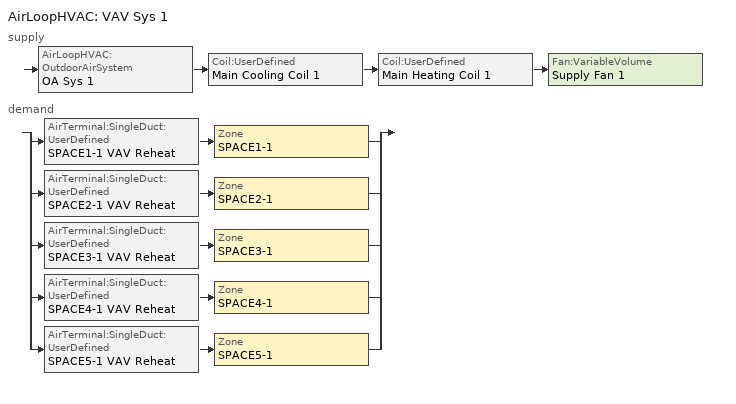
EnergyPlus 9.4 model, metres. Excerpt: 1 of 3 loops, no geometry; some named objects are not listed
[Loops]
AirLoopHVAC 'VAV Sys 1'
 supply: AirLoopHVAC:OutdoorAirSystem 'OA Sys 1' > Coil:UserDefined 'Main Cooling Coil 1' > Coil:UserDefined 'Main Heating Coil 1' > Fan:VariableVolume 'Supply Fan 1'
 demand: split
  | AirTerminal:SingleDuct:UserDefined 'SPACE1-1 VAV Reheat' > Zone 'SPACE1-1'
  | AirTerminal:SingleDuct:UserDefined 'SPACE2-1 VAV Reheat' > Zone 'SPACE2-1'
  | AirTerminal:SingleDuct:UserDefined 'SPACE3-1 VAV Reheat' > Zone 'SPACE3-1'
  | AirTerminal:SingleDuct:UserDefined 'SPACE4-1 VAV Reheat' > Zone 'SPACE4-1'
  | AirTerminal:SingleDuct:UserDefined 'SPACE5-1 VAV Reheat' > Zone 'SPACE5-1'
[AirLoopHVAC]
VAV Sys 1: Design supply air flow rate=Autosize
[AirLoopHVAC:ReturnPlenum]
Return-Plenum-1: Zone=PLENUM-1
[AirTerminal:SingleDuct:UserDefined] Number of plant loop connections=1
Name | Model setup and sizing program calling manager | Overall model simulation program calling manager
SPACE1-1 VAV Reheat | Space1 ATU Init Programs | Space1 ATU Sim Programs
SPACE2-1 VAV Reheat | Space2 ATU Init Programs | Space2 ATU Sim Programs
SPACE3-1 VAV Reheat | Space3 ATU Init Programs | Space3 ATU Sim Programs
SPACE4-1 VAV Reheat | Space4 ATU Init Programs | Space4 ATU Sim Programs
SPACE5-1 VAV Reheat | Space5 ATU Init Programs | Space5 ATU Sim Programs
[Coil:UserDefined] Number of air connections=1; Plant connection is used=Yes
Name | Model setup and sizing program calling manager | Overall model simulation program calling manager
Main Cooling Coil 1 | Main Cooling Coil Init Program Manager | Main Cooling Coil Model Program Manager
Main Heating Coil 1 | Main Heating Coil Init Program Manager | Main Heating Coil Model Program Manager
[Controller:OutdoorAir]
OA Controller 1: Economizer control action type=ModulateFlow; Economizer control type=NoEconomizer; Economizer maximum limit dry bulb temperature=19; Economizer minimum limit dry bulb temperature=4.6; Lockout type=NoLockout; Maximum outdoor air flow rate=Autosize; Minimum limit type=FixedMinimum; Minimum outdoor air flow rate=Autosize; Minimum outdoor air schedule=Min OA Sched
[DesignSpecification:OutdoorAir] Outdoor air flow per person=0.00236; Outdoor air flow per zone=0; Outdoor air flow per zone floor area=0.000305; Outdoor air method=Sum
SZ DSOA SPACE1-1; SZ DSOA SPACE2-1; SZ DSOA SPACE3-1; SZ DSOA SPACE4-1; SZ DSOA SPACE5-1
[EnergyManagementSystem:Actuator]
Name | Actuated component control type | Actuated component type | Actuated component unique
CWcoil1_Air_MdotOut | Mass Flow Rate | Air Connection 1 | MAIN COOLING COIL 1
CWcoil1_Air_Tout | Outlet Temperature | Air Connection 1 | MAIN COOLING COIL 1
CWcoil1_Air_Wout | Outlet Humidity Ratio | Air Connection 1 | MAIN COOLING COIL 1
CWcoil1_Mdot_Max | Maximum Mass Flow Rate | Plant Connection | Main Cooling Coil 1
CWcoil1_Mdot_Min | Minimum Mass Flow Rate | Plant Connection | Main Cooling Coil 1
CWcoil1_Water_DesignVdot | Design Volume Flow Rate | Plant Connection | Main Cooling Coil 1
CWcoil1_Water_MdotRequest | Mass Flow Rate | Plant Connection | Main Cooling Coil 1
CWcoil1_Water_Tout | Outlet Temperature | Plant Connection | Main Cooling Coil 1
HWcoil1_Air_MdotOut | Mass Flow Rate | Air Connection 1 | MAIN Heating COIL 1
HWcoil1_Air_Tout | Outlet Temperature | Air Connection 1 | MAIN Heating COIL 1
HWcoil1_Air_Wout | Outlet Humidity Ratio | Air Connection 1 | MAIN Heating COIL 1
HWcoil1_Mdot_Max | Maximum Mass Flow Rate | Plant Connection | Main Heating Coil 1
HWcoil1_Mdot_Min | Minimum Mass Flow Rate | Plant Connection | Main Heating Coil 1
HWcoil1_Water_DesignVdot | Design Volume Flow Rate | Plant Connection | Main Heating Coil 1
HWcoil1_Water_MdotRequest | Mass Flow Rate | Plant Connection | Main Heating Coil 1
HWcoil1_Water_Tout | Outlet Temperature | Plant Connection | Main Heating Coil 1
Space1ATU_HW_DesignVdot | Design Volume Flow Rate | Plant Connection 1 | SPACE1-1 VAV REHEAT
Space1ATU_HW_MdotMax | Maximum Mass Flow Rate | Plant Connection 1 | SPACE1-1 VAV REHEAT
Space1ATU_HW_MdotMin | Minimum Mass Flow Rate | Plant Connection 1 | SPACE1-1 VAV REHEAT
Space1ATU_HW_MdotRequest | Mass Flow Rate | Plant Connection 1 | SPACE1-1 VAV REHEAT
Space1ATU_HW_Tout | Outlet Temperature | Plant Connection 1 | SPACE1-1 VAV REHEAT
Space1ATU_PrimAir_MdotIn | Inlet Mass Flow Rate | Primary Air Connection | SPACE1-1 VAV Reheat
Space1ATU_PrimAir_MdotOut | Outlet Mass Flow Rate | Primary Air Connection | SPACE1-1 VAV Reheat
Space1ATU_PrimAir_Tout | Outlet Temperature | Primary Air Connection | SPACE1-1 VAV Reheat
Space1ATU_PrimAir_Wout | Outlet Humidity Ratio | Primary Air Connection | SPACE1-1 VAV Reheat
Space2ATU_HW_DesignVdot | Design Volume Flow Rate | Plant Connection 1 | SPACE2-1 VAV REHEAT
Space2ATU_HW_MdotMax | Maximum Mass Flow Rate | Plant Connection 1 | SPACE2-1 VAV REHEAT
Space2ATU_HW_MdotMin | Minimum Mass Flow Rate | Plant Connection 1 | SPACE2-1 VAV REHEAT
Space2ATU_HW_MdotRequest | Mass Flow Rate | Plant Connection 1 | SPACE2-1 VAV REHEAT
Space2ATU_HW_Tout | Outlet Temperature | Plant Connection 1 | SPACE2-1 VAV REHEAT
Space2ATU_PrimAir_MdotIn | Inlet Mass Flow Rate | Primary Air Connection | SPACE2-1 VAV Reheat
Space2ATU_PrimAir_MdotOut | Outlet Mass Flow Rate | Primary Air Connection | SPACE2-1 VAV Reheat
Space2ATU_PrimAir_Tout | Outlet Temperature | Primary Air Connection | SPACE2-1 VAV Reheat
Space2ATU_PrimAir_Wout | Outlet Humidity Ratio | Primary Air Connection | SPACE2-1 VAV Reheat
Space3ATU_HW_DesignVdot | Design Volume Flow Rate | Plant Connection 1 | SPACE3-1 VAV REHEAT
Space3ATU_HW_MdotMax | Maximum Mass Flow Rate | Plant Connection 1 | SPACE3-1 VAV REHEAT
Space3ATU_HW_MdotMin | Minimum Mass Flow Rate | Plant Connection 1 | SPACE3-1 VAV REHEAT
Space3ATU_HW_MdotRequest | Mass Flow Rate | Plant Connection 1 | SPACE3-1 VAV REHEAT
Space3ATU_HW_Tout | Outlet Temperature | Plant Connection 1 | SPACE3-1 VAV REHEAT
Space3ATU_PrimAir_MdotIn | Inlet Mass Flow Rate | Primary Air Connection | SPACE3-1 VAV Reheat
Space3ATU_PrimAir_MdotOut | Outlet Mass Flow Rate | Primary Air Connection | SPACE3-1 VAV Reheat
Space3ATU_PrimAir_Tout | Outlet Temperature | Primary Air Connection | SPACE3-1 VAV Reheat
Space3ATU_PrimAir_Wout | Outlet Humidity Ratio | Primary Air Connection | SPACE3-1 VAV Reheat
Space4ATU_HW_DesignVdot | Design Volume Flow Rate | Plant Connection 1 | SPACE4-1 VAV REHEAT
Space4ATU_HW_MdotMax | Maximum Mass Flow Rate | Plant Connection 1 | SPACE4-1 VAV REHEAT
Space4ATU_HW_MdotMin | Minimum Mass Flow Rate | Plant Connection 1 | SPACE4-1 VAV REHEAT
Space4ATU_HW_MdotRequest | Mass Flow Rate | Plant Connection 1 | SPACE4-1 VAV REHEAT
Space4ATU_HW_Tout | Outlet Temperature | Plant Connection 1 | SPACE4-1 VAV REHEAT
Space4ATU_PrimAir_MdotIn | Inlet Mass Flow Rate | Primary Air Connection | SPACE4-1 VAV Reheat
Space4ATU_PrimAir_MdotOut | Outlet Mass Flow Rate | Primary Air Connection | SPACE4-1 VAV Reheat
Space4ATU_PrimAir_Tout | Outlet Temperature | Primary Air Connection | SPACE4-1 VAV Reheat
Space4ATU_PrimAir_Wout | Outlet Humidity Ratio | Primary Air Connection | SPACE4-1 VAV Reheat
Space5ATU_HW_DesignVdot | Design Volume Flow Rate | Plant Connection 1 | SPACE5-1 VAV REHEAT
Space5ATU_HW_MdotMax | Maximum Mass Flow Rate | Plant Connection 1 | SPACE5-1 VAV REHEAT
Space5ATU_HW_MdotMin | Minimum Mass Flow Rate | Plant Connection 1 | SPACE5-1 VAV REHEAT
Space5ATU_HW_MdotRequest | Mass Flow Rate | Plant Connection 1 | SPACE5-1 VAV REHEAT
Space5ATU_HW_Tout | Outlet Temperature | Plant Connection 1 | SPACE5-1 VAV REHEAT
Space5ATU_PrimAir_MdotIn | Inlet Mass Flow Rate | Primary Air Connection | SPACE5-1 VAV Reheat
Space5ATU_PrimAir_MdotOut | Outlet Mass Flow Rate | Primary Air Connection | SPACE5-1 VAV Reheat
Space5ATU_PrimAir_Tout | Outlet Temperature | Primary Air Connection | SPACE5-1 VAV Reheat
Space5ATU_PrimAir_Wout | Outlet Humidity Ratio | Primary Air Connection | SPACE5-1 VAV Reheat
[EnergyManagementSystem:InternalVariable]
Name | Internal data index key | Internal data type
CWcoil1_Air_Mdot | MAIN COOLING COIL 1 | Inlet Mass Flow Rate for Air Connection 1
CWcoil1_Air_Tinlet | MAIN COOLING COIL 1 | Inlet Temperature for Air Connection 1
CWcoil1_Air_Winlet | MAIN COOLING COIL 1 | Inlet Humidity Ratio for Air Connection 1
CWcoil1_Air_cp | MAIN COOLING COIL 1 | Inlet Specific Heat for Air Connection 1
CWcoil1_Air_rho | MAIN COOLING COIL 1 | Inlet Density for Air Connection 1
CWcoil1_Water_Mdot | MAIN COOLING COIL 1 | Inlet Mass Flow Rate for Plant Connection
CWcoil1_Water_Tinlet | MAIN COOLING COIL 1 | Inlet Temperature for Plant Connection
CWcoil1_Water_cp | MAIN COOLING COIL 1 | Inlet Specific Heat for Plant Connection
CWcoil1_Water_rho | MAIN COOLING COIL 1 | Inlet Density for Plant Connection
HWcoil1_Air_Mdot | MAIN Heating COIL 1 | Inlet Mass Flow Rate for Air Connection 1
HWcoil1_Air_Tinlet | MAIN Heating COIL 1 | Inlet Temperature for Air Connection 1
HWcoil1_Air_Winlet | MAIN Heating COIL 1 | Inlet Humidity Ratio for Air Connection 1
HWcoil1_Air_cp | MAIN Heating COIL 1 | Inlet Specific Heat for Air Connection 1
HWcoil1_Air_rho | MAIN Heating COIL 1 | Inlet Density for Air Connection 1
HWcoil1_Water_Mdot | MAIN Heating COIL 1 | Inlet Mass Flow Rate for Plant Connection
HWcoil1_Water_Tinlet | MAIN Heating COIL 1 | Inlet Temperature for Plant Connection
HWcoil1_Water_cp | MAIN Heating COIL 1 | Inlet Specific Heat for Plant Connection
HWcoil1_Water_rho | MAIN Heating COIL 1 | Inlet Density for Plant Connection
OA_Design_Tdb | VAV SYS 1 | Air System Cooling Design Outdoor Air Temperature
OA_Design_Vdot | VAV SYS 1 | Air System Outdoor Air Design Volume Flow Rate
OA_Design_W | VAV SYS 1 | Air System Cooling Design Outdoor Air Humidity Ratio
Space1ATU_CoolAirMdot | SPACE1-1 | Final Zone Design Cooling Air Mass Flow Rate
Space1ATU_HW_MdotIn | SPACE1-1 VAV REHEAT | Inlet Mass Flow Rate for Plant Connection 1
Space1ATU_HW_Tin | SPACE1-1 VAV REHEAT | Inlet Temperature for Plant Connection 1
Space1ATU_HW_cp | SPACE1-1 VAV REHEAT | Inlet Specific Heat for Plant Connection 1
Space1ATU_HW_rho | SPACE1-1 VAV REHEAT | Inlet Density for Plant Connection 1
Space1ATU_HeatAirMdot | SPACE1-1 | Final Zone Design Heating Air Mass Flow Rate
Space1ATU_PrimAir_Tinlet | SPACE1-1 VAV REHEAT | Inlet Temperature for Primary Air Connection
Space1ATU_PrimAir_Winlet | SPACE1-1 VAV REHEAT | Inlet Humidity Ratio for Primary Air Connection
Space1ATU_PrimAir_cp | SPACE1-1 VAV REHEAT | Inlet Specific Heat for Primary Air Connection
Space1ATU_PrimAir_rho | SPACE1-1 VAV REHEAT | Inlet Density for Primary Air Connection
Space1ATU_Qdot_ToCoolSP | SPACE1-1 VAV REHEAT | Remaining Sensible Load to Cooling Setpoint
Space1ATU_Qdot_ToHeatSP | SPACE1-1 VAV REHEAT | Remaining Sensible Load to Heating Setpoint
Space2ATU_CoolAirMdot | SPACE2-1 | Final Zone Design Cooling Air Mass Flow Rate
Space2ATU_HW_MdotIn | SPACE2-1 VAV REHEAT | Inlet Mass Flow Rate for Plant Connection 1
Space2ATU_HW_Tin | SPACE2-1 VAV REHEAT | Inlet Temperature for Plant Connection 1
Space2ATU_HW_cp | SPACE2-1 VAV REHEAT | Inlet Specific Heat for Plant Connection 1
Space2ATU_HW_rho | SPACE2-1 VAV REHEAT | Inlet Density for Plant Connection 1
Space2ATU_HeatAirMdot | SPACE2-1 | Final Zone Design Heating Air Mass Flow Rate
Space2ATU_PrimAir_Tinlet | SPACE2-1 VAV REHEAT | Inlet Temperature for Primary Air Connection
Space2ATU_PrimAir_Winlet | SPACE2-1 VAV REHEAT | Inlet Humidity Ratio for Primary Air Connection
Space2ATU_PrimAir_cp | SPACE2-1 VAV REHEAT | Inlet Specific Heat for Primary Air Connection
Space2ATU_PrimAir_rho | SPACE2-1 VAV REHEAT | Inlet Density for Primary Air Connection
Space2ATU_Qdot_ToCoolSP | SPACE2-1 VAV REHEAT | Remaining Sensible Load to Cooling Setpoint
Space2ATU_Qdot_ToHeatSP | SPACE2-1 VAV REHEAT | Remaining Sensible Load to Heating Setpoint
Space3ATU_CoolAirMdot | SPACE3-1 | Final Zone Design Cooling Air Mass Flow Rate
Space3ATU_HW_MdotIn | SPACE3-1 VAV REHEAT | Inlet Mass Flow Rate for Plant Connection 1
Space3ATU_HW_Tin | SPACE3-1 VAV REHEAT | Inlet Temperature for Plant Connection 1
Space3ATU_HW_cp | SPACE3-1 VAV REHEAT | Inlet Specific Heat for Plant Connection 1
Space3ATU_HW_rho | SPACE3-1 VAV REHEAT | Inlet Density for Plant Connection 1
Space3ATU_HeatAirMdot | SPACE3-1 | Final Zone Design Heating Air Mass Flow Rate
Space3ATU_PrimAir_Tinlet | SPACE3-1 VAV REHEAT | Inlet Temperature for Primary Air Connection
Space3ATU_PrimAir_Winlet | SPACE3-1 VAV REHEAT | Inlet Humidity Ratio for Primary Air Connection
Space3ATU_PrimAir_cp | SPACE3-1 VAV REHEAT | Inlet Specific Heat for Primary Air Connection
Space3ATU_PrimAir_rho | SPACE3-1 VAV REHEAT | Inlet Density for Primary Air Connection
Space3ATU_Qdot_ToCoolSP | SPACE3-1 VAV REHEAT | Remaining Sensible Load to Cooling Setpoint
Space3ATU_Qdot_ToHeatSP | SPACE3-1 VAV REHEAT | Remaining Sensible Load to Heating Setpoint
Space4ATU_CoolAirMdot | SPACE4-1 | Final Zone Design Cooling Air Mass Flow Rate
Space4ATU_HW_MdotIn | SPACE4-1 VAV REHEAT | Inlet Mass Flow Rate for Plant Connection 1
Space4ATU_HW_Tin | SPACE4-1 VAV REHEAT | Inlet Temperature for Plant Connection 1
Space4ATU_HW_cp | SPACE4-1 VAV REHEAT | Inlet Specific Heat for Plant Connection 1
Space4ATU_HW_rho | SPACE4-1 VAV REHEAT | Inlet Density for Plant Connection 1
Space4ATU_HeatAirMdot | SPACE4-1 | Final Zone Design Heating Air Mass Flow Rate
Space4ATU_PrimAir_Tinlet | SPACE4-1 VAV REHEAT | Inlet Temperature for Primary Air Connection
Space4ATU_PrimAir_Winlet | SPACE4-1 VAV REHEAT | Inlet Humidity Ratio for Primary Air Connection
Space4ATU_PrimAir_cp | SPACE4-1 VAV REHEAT | Inlet Specific Heat for Primary Air Connection
Space4ATU_PrimAir_rho | SPACE4-1 VAV REHEAT | Inlet Density for Primary Air Connection
Space4ATU_Qdot_ToCoolSP | SPACE4-1 VAV REHEAT | Remaining Sensible Load to Cooling Setpoint
Space4ATU_Qdot_ToHeatSP | SPACE4-1 VAV REHEAT | Remaining Sensible Load to Heating Setpoint
Space5ATU_CoolAirMdot | SPACE5-1 | Final Zone Design Cooling Air Mass Flow Rate
Space5ATU_HW_MdotIn | SPACE5-1 VAV REHEAT | Inlet Mass Flow Rate for Plant Connection 1
Space5ATU_HW_Tin | SPACE5-1 VAV REHEAT | Inlet Temperature for Plant Connection 1
Space5ATU_HW_cp | SPACE5-1 VAV REHEAT | Inlet Specific Heat for Plant Connection 1
Space5ATU_HW_rho | SPACE5-1 VAV REHEAT | Inlet Density for Plant Connection 1
Space5ATU_HeatAirMdot | SPACE5-1 | Final Zone Design Heating Air Mass Flow Rate
Space5ATU_PrimAir_Tinlet | SPACE5-1 VAV REHEAT | Inlet Temperature for Primary Air Connection
Space5ATU_PrimAir_Winlet | SPACE5-1 VAV REHEAT | Inlet Humidity Ratio for Primary Air Connection
Space5ATU_PrimAir_cp | SPACE5-1 VAV REHEAT | Inlet Specific Heat for Primary Air Connection
Space5ATU_PrimAir_rho | SPACE5-1 VAV REHEAT | Inlet Density for Primary Air Connection
Space5ATU_Qdot_ToCoolSP | SPACE5-1 VAV REHEAT | Remaining Sensible Load to Cooling Setpoint
Space5ATU_Qdot_ToHeatSP | SPACE5-1 VAV REHEAT | Remaining Sensible Load to Heating Setpoint
Sys1_CoolDes_Qdot | VAV SYS 1 | Air System Cooling Design Sensible Capacity
Sys1_Design_Vdot | VAV SYS 1 | Intermediate Air System Main Supply Volume Flow Rate
Sys1_HeatDes_Qdot | VAV SYS 1 | Air System Heating Design Sensible Capacity
[EnergyManagementSystem:MeteredOutputVariable] Group type=System; Resource type=EnergyTransfer; Units=J; Update frequency=SystemTimestep
Name | Ems program or subroutine | Ems variable | End use category
CWcoil1 tot cool Energy | MainCWCoil1_ModelOuput | CWcoil1_tot_cool_Energy | CoolingCoils
HWcoil1 tot heat Energy | MainHWCoil1_ModelOuput | HWcoil1_tot_heat_Energy | HeatingCoils
[EnergyManagementSystem:OutputVariable] Type of data in variable=Averaged; Units=W; Update frequency=SystemTimestep
Name | Ems program or subroutine | Ems variable
Main CW Coil Total Cooling Rate | MainCWCoil1_ModelOuput | CWcoil1_tot_cool_Power
Main HW Coil Total Heating Rate | MainHWCoil1_ModelOuput | HWcoil1_tot_heat_Power
Space 1 VAV Reheat Coil Total Heating Rate | Space1ATU_ModelOutput | Space1ATU_tot_heat_Power
Space 2 VAV Reheat Coil Total Heating Rate | Space2ATU_ModelOutput | Space2ATU_tot_heat_Power
Space 3 VAV Reheat Coil Total Heating Rate | Space3ATU_ModelOutput | Space3ATU_tot_heat_Power
Space 4 VAV Reheat Coil Total Heating Rate | Space4ATU_ModelOutput | Space4ATU_tot_heat_Power
Space 5 VAV Reheat Coil Total Heating Rate | Space5ATU_ModelOutput | Space5ATU_tot_heat_Power
[EnergyManagementSystem:Program]
ATU_Sim_Model: IF (ATU_Avail_Sched == 0.0); Set Air_MdotOut     = 0.0; Set HW_MdotRequest  = 0.0; Set HW_Tout    = HW_Tin; Set HWCoil_heat_Power    = 0.0; Set Air_Tout             = DeckAir_Tinlet; Set Air_Wout             = DeckAir_Winlet; Set DamperPosition = DamperMin; RETURN; ENDIF; Set Zone_H = @HFnTdbW Zone_T Zone_W; Set Zone_H_AtCoolSp = @HFnTdbW Zone_Tsp_Cool Zone_W; Set Zone_H_AtHeatSp = @HFnTdbW Zone_Tsp_Heat Zone_W; Set SupAir_H = @HFnTdbW DeckAir_Tinlet DeckAir_Winlet; IF Qdot_Req_toCoolSP < (0 - 10.0); Set ABS_Qdot_Cool = @ABS Qdot_Req_toCoolSP; Set Air_Mdot = ABS_Qdot_Cool / (Zone_H_AtCoolSp - SupAir_H); Set Air_Mdot = @MIN AirSupMdotDesign Air_Mdot; Set DamperPosition = Air_Mdot / AirSupMdotDesign; IF DamperPosition < DamperMin; Set Air_Mdot = DamperMin * AirSupMdotDesign; Set HoutDesired = Zone_H_AtHeatSp - ABS_Qdot_Cool/Air_Mdot; Set Air_Tsp = @TdbFnHW HoutDesired DeckAir_Winlet; Set Water_Mdot    = HWCoil_Mdot; Set Air_Tinlet    = DeckAir_Tinlet; Set Air_Winlet    = DeckAir_Winlet; Set Water_Tinlet  = HW_Tin; Set Coil_Eff      = HWCoil_Eff; Set Water_Mdot_Max = HWCoil_Mdot_Max; Set Water_cp       = HW_Cp; RUN HW_Coil_Sim_Model; Set HW_MdotRequest      = Water_MdotRequest; Set Air_Tout            = Air_Tout; Set Air_Wout            = Air_Wout; Set HWCoil_heat_Power   = Tot_heat_Power; Set HW_Tout   = Water_Tout; ELSE; Set HW_MdotRequest       = 0.0; Set Air_Tout             = DeckAir_Tinlet; Set Air_Wout             = DeckAir_Winlet; Set HWCoil_heat_Power    = 0.0; Set HW_Tout    = HW_Tin; Set Air_MdotOut = Air_Mdot; ENDIF; ELSEIF Qdot_Req_toHeatSP > 10.0; Set DamperPosition = 1.0; Set Air_Mdot = AirSupMdotDesign; Set ABS_Qdot_heat = @ABS Qdot_Req_toHeatSP; Set HoutDesired   = Zone_H_AtHeatSp + ABS_Qdot_Heat/Air_Mdot; Set Air_Tsp = @TdbFnHW HoutDesired DeckAir_Winlet; Set Water_Mdot    = HWCoil_Mdot; Set Air_Tinlet    = DeckAir_Tinlet; Set Air_Winlet    = DeckAir_Winlet; Set Water_Tinlet  = HW_Tin; Set Coil_Eff      = HWCoil_Eff; Set Water_Mdot_Max = HWCoil_Mdot_Max; Set Water_cp       = HW_Cp; RUN HW_Coil_Sim_Model; Set HW_MdotRequest      = Water_MdotRequest; Set Air_Tout            = Air_Tout; Set Air_Wout            = Air_Wout; Set HWCoil_heat_Power   = Tot_heat_Power; Set HW_Tout   = Water_Tout; ELSE; Set DamperPosition = DamperMin; Set Air_Mdot = DamperPosition * AirSupMdotDesign; Set HoutDesired   = Zone_H_AtHeatSp; Set Air_Tsp = @TdbFnHW HoutDesired DeckAir_Winlet; Set Air_Tinlet    = DeckAir_Tinlet; Set Air_Winlet    = DeckAir_Winlet; Set Water_Tinlet  = HW_Tin; Set Coil_Eff      = HWCoil_Eff; Set Water_Mdot_Max = HWCoil_Mdot_Max; Set Water_cp       = HW_Cp; RUN HW_Coil_Sim_Model; Set HW_MdotRequest      = Water_MdotRequest; Set Air_Tout            = Air_Tout; Set Air_Wout            = Air_Wout; Set HWCoil_heat_Power   = Tot_heat_Power; Set HW_Tout   = Water_Tout; ENDIF; Set Air_MdotOut = Air_Mdot
CW_Coil_Sim_Model: IF Air_Mdot == 0.0; SET Air_Tout = Air_Tinlet; SET Air_Wout = Air_Winlet; Set Air_MdotOut = Air_Mdot; Set tot_cool_Power = 0.0; Set Water_Tout = Water_Tinlet; Set Water_MdotRequest = 0.0; RETURN; ENDIF; Set AirIn_Enth     = @HFnTdbW Air_Tinlet Air_Winlet; Set Air_Wout_Limit = @WFnTdbRhPb Water_Tinlet 1 OA_Press; Set AirOut_Enth_Limit = @HFnTdbW Water_Tinlet Air_Wout_Limit; Set MaxQdot      = Coil_Eff * Air_Mdot * (AirIn_Enth - AirOut_Enth_Limit); IF MaxQdot <= 0.0; SET Air_Tout          = Air_Tinlet; SET Air_Wout          = Air_Winlet; Set Air_MdotOut       = Air_Mdot; Set tot_cool_Power    = 0.0; Set Water_Tout        = Water_Tinlet; Set Water_MdotRequest = 0.0; RETURN; ENDIF; Set AirIn_dewpoint = @TdpFnWpb Air_Winlet OA_Press; IF  AirIn_dewpoint < Air_Tsp; Set Air_Wout = Air_Winlet; Set Air_HoutSP = @HFnTdbW Air_Tsp Air_Wout; Set Qdot_SP    = Air_Mdot * (AirIn_Enth - Air_HoutSP); IF Qdot_SP > MaxQdot; Set Air_Hout = AirIn_Enth - (MaxQdot/Air_Mdot); ELSE; Set Air_Hout = Air_HoutSP; ENDIF; ELSEIF AirIn_dewpoint > Air_Tsp; Set Air_WoutSP = @WFnTdbRhPb Air_Tsp 1 OA_Press; Set Air_HoutSP = @HFnTdbW Air_Tsp Air_WoutSP; Set Qdot_SP    = Air_Mdot * (AirIn_Enth - Air_HoutSP); IF Qdot_SP > MaxQdot; set Air_Hout = AirIn_Enth - (MaxQdot/Air_Mdot); set Air_Tsat = @TsatFnHPb Air_Hout OA_Press; SEt Air_Wout = @WFnTdbRhPb Air_Tsat 1 OA_Press; ELSE; set Air_Hout = Air_HoutSP; SEt Air_Wout = Air_WoutSP; ENDIF; ENDIF; Set Air_Tout = @TdbFnHW Air_Hout Air_Wout; Set ActualQdot  = Air_Mdot * (AirIn_Enth   - Air_Hout); Set Water_partLoad = ActualQdot / MaxQdot; Set Water_MdotRequest = Water_Mdot_Max * Water_PartLoad; IF (Water_Mdot > 0.0); Set CW_tempRise = ActualQdot/(Water_Mdot * Water_cp); ELSE; Set CW_tempRise = ActualQdot/(Water_MdotRequest * Water_cp); ENDIF; Set Water_Tout = Water_Tinlet + CW_tempRise; Set tot_cool_Power = ActualQdot
HW_Coil_Sim_Model: IF Air_Mdot == 0.0; SET Air_Tout = Air_Tinlet; SET Air_Wout = Air_Winlet; Set Air_MdotOut = Air_Mdot; Set tot_heat_Power = 0.0; Set Water_Tout = Water_Tinlet; Set Water_MdotRequest = 0.0; RETURN; ENDIF; IF Air_Tinlet > Air_Tsp; SET Air_Tout          = Air_Tinlet; SET Air_Wout          = Air_Winlet; Set Air_MdotOut       = Air_Mdot; Set tot_heat_Power    = 0.0; Set Water_Tout        = Water_Tinlet; Set Water_MdotRequest = 0.0; RETURN; ENDIF; Set AirIn_Enth     = @HFnTdbW Air_Tinlet Air_Winlet; Set AirOut_Enth_Limit = @HFnTdbW Water_Tinlet Air_Winlet; Set MaxQdot      = Coil_Eff * Air_Mdot * (AirOut_Enth_Limit - AirIn_Enth ); IF MaxQdot <= 0.0; SET Air_Tout          = Air_Tinlet; SET Air_Wout          = Air_Winlet; Set Air_MdotOut       = Air_Mdot; Set tot_heat_Power    = 0.0; Set Water_Tout        = Water_Tinlet; Set Water_MdotRequest = 0.0; RETURN; ENDIF; Set Air_Wout = Air_Winlet; Set Air_HoutSP = @HFnTdbW Air_Tsp Air_Wout; Set Qdot_SP    = Air_Mdot * (Air_HoutSP - AirIn_Enth ); IF Qdot_SP > MaxQdot; Set Air_Hout = AirIn_Enth + (MaxQdot/Air_Mdot); ELSE; Set Air_Hout = Air_HoutSP; ENDIF; Set Air_Tout = @TdbFnHW Air_Hout Air_Wout; Set ActualQdot  = Air_Mdot * (Air_Hout - AirIn_Enth); Set Water_partLoad = ActualQdot / MaxQdot; Set Water_MdotRequest = Water_Mdot_Max * Water_PartLoad; Set HW_tempFall = ActualQdot/(Water_MdotRequest * Water_cp); Set Water_Tout = Water_Tinlet - HW_tempFall; Set tot_heat_Power = ActualQdot
InitMainSimpleCoilModel: Set CWLoopExitTemp = 7.0; Set CWLoopDeltaTemp = 4.0; Set CW_CP = @CPCW CWLoopExitTemp; Set CW_rho = @RhoH2O CWLoopExitTemp; Set CWcoil1_Water_DesignVdot = Sys1_CoolDes_Qdot / (( CW_rho * CW_CP) * CWLoopDeltaTemp); Set CWcoil1_Mdot_Min = 0.0; Set CWcoil1_Mdot_Max = CWcoil1_Water_DesignVdot * CW_rho
InitMainSimpleHWCoilModel: Set HWLoopExitTemp = 82.0; Set HWLoopDeltaTemp = 11.0; Set HW_CP = @CPCW HWLoopExitTemp; Set HW_rho = @RhoH2O HWLoopExitTemp; Set HWcoil1_Water_DesignVdot = Sys1_HeatDes_Qdot / (( HW_rho * HW_CP) * HWLoopDeltaTemp); Set HWcoil1_Mdot_Min = 0.0; Set HWcoil1_Mdot_Max = HWcoil1_Water_DesignVdot * HW_rho
InitSpace1ATU: Set Space1ATU_DesignAirMdot = @MAX Space1ATU_HeatAirMdot Space1ATU_CoolAirMdot; Set HWLoopExitTemp = 82.0; Set HWLoopDeltaTemp = 11.0; Set HW_CP = @CPCW HWLoopExitTemp; Set HW_rho = @RhoH2O HWLoopExitTemp; Set HeatCentralSAT = 16.7; Set HeatZoneSAT    = 50.0; Set AvgSAT = (HeatCentralSAT + HeatZoneSAT) / 2; Set HeatingZoneW      = 0.004; Set HeatingAir_CP     = @CpAirFnW HeatingZoneW; Set HWCoil_DesLoad = (HeatingAir_CP * Space1ATU_DesignAirMdot) * (HeatZoneSAT - HeatCentralSAT); Set Space1ATU_HW_DesignVdot = HWCoil_DesLoad / (( HW_rho * HW_CP) * HWLoopDeltaTemp); Set Space1ATU_HW_MdotMin = 0.0; Set Space1ATU_HW_MdotMax = Space1ATU_HW_DesignVdot * HW_rho
InitSpace2ATU: Set Space2ATU_DesignAirMdot = @MAX Space2ATU_HeatAirMdot Space2ATU_CoolAirMdot; Set HWLoopExitTemp = 82.0; Set HWLoopDeltaTemp = 11.0; Set HW_CP = @CPCW HWLoopExitTemp; Set HW_rho = @RhoH2O HWLoopExitTemp; Set HeatCentralSAT = 16.7; Set HeatZoneSAT    = 50.0; Set AvgSAT = (HeatCentralSAT + HeatZoneSAT) / 2; Set HeatingZoneW      = 0.004; Set HeatingAir_CP     = @CpAirFnW HeatingZoneW; Set HWCoil_DesLoad = (HeatingAir_CP * Space2ATU_DesignAirMdot) * (HeatZoneSAT - HeatCentralSAT); Set Space2ATU_HW_DesignVdot = HWCoil_DesLoad / (( HW_rho * HW_CP) * HWLoopDeltaTemp); Set Space2ATU_HW_MdotMin = 0.0; Set Space2ATU_HW_MdotMax = Space2ATU_HW_DesignVdot * HW_rho
InitSpace3ATU: Set Space3ATU_DesignAirMdot = @MAX Space3ATU_HeatAirMdot Space3ATU_CoolAirMdot; Set HWLoopExitTemp = 82.0; Set HWLoopDeltaTemp = 11.0; Set HW_CP = @CPCW HWLoopExitTemp; Set HW_rho = @RhoH2O HWLoopExitTemp; Set HeatCentralSAT = 16.7; Set HeatZoneSAT    = 50.0; Set AvgSAT = (HeatCentralSAT + HeatZoneSAT) / 2; Set HeatingZoneW      = 0.004; Set HeatingAir_CP     = @CpAirFnW HeatingZoneW; Set HWCoil_DesLoad = (HeatingAir_CP * Space3ATU_DesignAirMdot) * (HeatZoneSAT - HeatCentralSAT); Set Space3ATU_HW_DesignVdot = HWCoil_DesLoad / (( HW_rho * HW_CP) * HWLoopDeltaTemp); Set Space3ATU_HW_MdotMin = 0.0; Set Space3ATU_HW_MdotMax = Space3ATU_HW_DesignVdot * HW_rho
InitSpace4ATU: Set Space4ATU_DesignAirMdot = @MAX Space4ATU_HeatAirMdot Space4ATU_CoolAirMdot; Set HWLoopExitTemp = 82.0; Set HWLoopDeltaTemp = 11.0; Set HW_CP = @CPCW HWLoopExitTemp; Set HW_rho = @RhoH2O HWLoopExitTemp; Set HeatCentralSAT = 16.7; Set HeatZoneSAT    = 50.0; Set AvgSAT = (HeatCentralSAT + HeatZoneSAT) / 2; Set HeatingZoneW      = 0.004; Set HeatingAir_CP     = @CpAirFnW HeatingZoneW; Set HWCoil_DesLoad = (HeatingAir_CP * Space4ATU_DesignAirMdot) * (HeatZoneSAT - HeatCentralSAT); Set Space4ATU_HW_DesignVdot = HWCoil_DesLoad / (( HW_rho * HW_CP) * HWLoopDeltaTemp); Set Space4ATU_HW_MdotMin = 0.0; Set Space4ATU_HW_MdotMax = Space4ATU_HW_DesignVdot * HW_rho
InitSpace5ATU: Set Space5ATU_DesignAirMdot = @MAX Space5ATU_HeatAirMdot Space5ATU_CoolAirMdot; Set HWLoopExitTemp = 82.0; Set HWLoopDeltaTemp = 11.0; Set HW_CP = @CPCW HWLoopExitTemp; Set HW_rho = @RhoH2O HWLoopExitTemp; Set HeatCentralSAT = 16.7; Set HeatZoneSAT    = 50.0; Set AvgSAT = (HeatCentralSAT + HeatZoneSAT) / 2; Set HeatingZoneW      = 0.004; Set HeatingAir_CP     = @CpAirFnW HeatingZoneW; Set HWCoil_DesLoad = (HeatingAir_CP * Space4ATU_DesignAirMdot) * (HeatZoneSAT - HeatCentralSAT); Set Space5ATU_HW_DesignVdot = HWCoil_DesLoad / (( HW_rho * HW_CP) * HWLoopDeltaTemp); Set Space5ATU_HW_MdotMin = 0.0; Set Space5ATU_HW_MdotMax = Space5ATU_HW_DesignVdot * HW_rho
MainCWCoil1_ModelInput: Set Air_Mdot       = CWcoil1_Air_Mdot; Set Air_Tsp        = CWcoil1_Air_Tsp; Set Water_Mdot     = CWcoil1_Water_Mdot; Set Water_cp       = CWcoil1_Water_cp; SEt Air_Tinlet     = CWcoil1_Air_Tinlet; Set Water_Tinlet   = CWcoil1_Water_Tinlet; SEt Air_Winlet     = CWcoil1_Air_Winlet; Set Water_Mdot_Max = CWcoil1_Mdot_Max; Set Coil_Eff       = 0.7
MainCWCoil1_ModelOuput: Set CWcoil1_Water_MdotRequest = Water_MdotRequest; Set CWcoil1_Air_Tout          = Air_Tout; Set CWcoil1_Air_Wout          = Air_Wout; Set CWcoil1_tot_cool_Power    = Tot_Cool_Power; Set CWcoil1_tot_cool_Energy   = Tot_Cool_Power * SystemTimestep * 3600; Set CWcoil1_Air_MdotOut       = Air_Mdot; Set CWcoil1_Water_Tout        = Water_Tout
MainHWCoil1_ModelInput: Set Air_Mdot       = HWcoil1_Air_Mdot; Set Air_Tsp        = HWcoil1_Air_Tsp - 0.5; Set Water_Mdot     = HWcoil1_Water_Mdot; Set Water_cp       = HWcoil1_Water_cp; SEt Air_Tinlet     = HWcoil1_Air_Tinlet; Set Water_Tinlet   = HWcoil1_Water_Tinlet; SEt Air_Winlet     = HWcoil1_Air_Winlet; Set Water_Mdot_Max = HWcoil1_Mdot_Max; Set Coil_Eff       = 0.7
MainHWCoil1_ModelOuput: Set HWcoil1_Water_MdotRequest = Water_MdotRequest; Set HWcoil1_Air_Tout          = Air_Tout; Set HWcoil1_Air_Wout          = Air_Wout; Set HWcoil1_tot_heat_Power    = Tot_heat_Power; Set HWcoil1_tot_heat_Energy   = Tot_heat_Power * SystemTimestep * 3600; Set HWcoil1_Air_MdotOut       = Air_Mdot; Set HWcoil1_Water_Tout        = Water_Tout
Space1ATU_ModelInput: Set DeckAir_Tinlet    = Space1ATU_PrimAir_Tinlet; Set DeckAir_Winlet    = Space1ATU_PrimAir_Winlet; Set Zone_T            = Space1_Tdb; Set Zone_W            = Space1_W; Set Zone_Tsp_Cool     = Space1_Tsp_cool; Set Zone_Tsp_Heat     = Space1_Tsp_heat; Set AirSupMdotDesign  = Space1ATU_DesignAirMdot; Set DamperMin         = 0.3; Set Qdot_Req_toCoolSP = Space1ATU_Qdot_ToCoolSP; Set Qdot_Req_toHeatSP = Space1ATU_Qdot_ToHeatSP; Set HWCoil_Mdot_Max   = Space1ATU_HW_MdotMax; Set HW_Tin            = Space1ATU_HW_Tin; Set HW_Cp             = Space1ATU_HW_cp; Set HWCoil_Eff        = 0.7; Set HWCoil_Mdot       = Space1ATU_HW_MdotIn
Space1ATU_ModelOutput: Set Space1ATU_PrimAir_Tout = Air_Tout; Set Space1ATU_PrimAir_Wout = Air_Wout; Set Space1ATU_PrimAir_MdotOut = Air_MdotOut; Set Space1ATU_PrimAir_MdotIn = Air_MdotOut; Set Space1ATU_tot_heat_Power = HWCoil_heat_Power; SEt Space1ATU_HW_MdotRequest = HW_MdotRequest; Set Space1ATU_HW_Tout = HW_Tout
Space2ATU_ModelInput: Set DeckAir_Tinlet    = Space2ATU_PrimAir_Tinlet; Set DeckAir_Winlet    = Space2ATU_PrimAir_Winlet; Set Zone_T            = Space2_Tdb; Set Zone_W            = Space2_W; Set Zone_Tsp_Cool     = Space2_Tsp_cool; Set Zone_Tsp_Heat     = Space2_Tsp_heat; Set AirSupMdotDesign  = Space2ATU_DesignAirMdot; Set DamperMin         = 0.3; Set Qdot_Req_toCoolSP = Space2ATU_Qdot_ToCoolSP; Set Qdot_Req_toHeatSP = Space2ATU_Qdot_ToHeatSP; Set HWCoil_Mdot_Max   = Space2ATU_HW_MdotMax; Set HW_Tin            = Space2ATU_HW_Tin; Set HW_Cp             = Space2ATU_HW_cp; Set HWCoil_Eff        = 0.7; Set HWCoil_Mdot       = Space2ATU_HW_MdotIn
Space2ATU_ModelOutput: Set Space2ATU_PrimAir_Tout = Air_Tout; Set Space2ATU_PrimAir_Wout = Air_Wout; Set Space2ATU_PrimAir_MdotOut = Air_MdotOut; Set Space2ATU_PrimAir_MdotIn = Air_MdotOut; Set Space2ATU_tot_heat_Power = HWCoil_heat_Power; SEt Space2ATU_HW_MdotRequest = HW_MdotRequest; Set Space2ATU_HW_Tout = HW_Tout
Space3ATU_ModelInput: Set DeckAir_Tinlet    = Space3ATU_PrimAir_Tinlet; Set DeckAir_Winlet    = Space3ATU_PrimAir_Winlet; Set Zone_T            = Space3_Tdb; Set Zone_W            = Space3_W; Set Zone_Tsp_Cool     = Space3_Tsp_cool; Set Zone_Tsp_Heat     = Space3_Tsp_heat; Set AirSupMdotDesign  = Space3ATU_DesignAirMdot; Set DamperMin         = 0.3; Set Qdot_Req_toCoolSP = Space3ATU_Qdot_ToCoolSP; Set Qdot_Req_toHeatSP = Space3ATU_Qdot_ToHeatSP; Set HWCoil_Mdot_Max   = Space3ATU_HW_MdotMax; Set HW_Tin            = Space3ATU_HW_Tin; Set HW_Cp             = Space3ATU_HW_cp; Set HWCoil_Eff        = 0.7; Set HWCoil_Mdot       = Space3ATU_HW_MdotIn
Space3ATU_ModelOutput: Set Space3ATU_PrimAir_Tout = Air_Tout; Set Space3ATU_PrimAir_Wout = Air_Wout; Set Space3ATU_PrimAir_MdotOut = Air_MdotOut; Set Space3ATU_PrimAir_MdotIn = Air_MdotOut; Set Space3ATU_tot_heat_Power = HWCoil_heat_Power; SEt Space3ATU_HW_MdotRequest = HW_MdotRequest; Set Space3ATU_HW_Tout = HW_Tout
Space4ATU_ModelInput: Set DeckAir_Tinlet    = Space4ATU_PrimAir_Tinlet; Set DeckAir_Winlet    = Space4ATU_PrimAir_Winlet; Set Zone_T            = Space4_Tdb; Set Zone_W            = Space4_W; Set Zone_Tsp_Cool     = Space4_Tsp_cool; Set Zone_Tsp_Heat     = Space4_Tsp_heat; Set AirSupMdotDesign  = Space4ATU_DesignAirMdot; Set DamperMin         = 0.3; Set Qdot_Req_toCoolSP = Space4ATU_Qdot_ToCoolSP; Set Qdot_Req_toHeatSP = Space4ATU_Qdot_ToHeatSP; Set HWCoil_Mdot_Max   = Space4ATU_HW_MdotMax; Set HW_Tin            = Space4ATU_HW_Tin; Set HW_Cp             = Space4ATU_HW_cp; Set HWCoil_Eff        = 0.7; Set HWCoil_Mdot       = Space4ATU_HW_MdotIn
Space4ATU_ModelOutput: Set Space4ATU_PrimAir_Tout = Air_Tout; Set Space4ATU_PrimAir_Wout = Air_Wout; Set Space4ATU_PrimAir_MdotOut = Air_MdotOut; Set Space4ATU_PrimAir_MdotIn = Air_MdotOut; Set Space4ATU_tot_heat_Power = HWCoil_heat_Power; SEt Space4ATU_HW_MdotRequest = HW_MdotRequest; Set Space4ATU_HW_Tout = HW_Tout
Space5ATU_ModelInput: Set DeckAir_Tinlet    = Space5ATU_PrimAir_Tinlet; Set DeckAir_Winlet    = Space5ATU_PrimAir_Winlet; Set Zone_T            = Space5_Tdb; Set Zone_W            = Space5_W; Set Zone_Tsp_Cool     = Space5_Tsp_cool; Set Zone_Tsp_Heat     = Space5_Tsp_heat; Set AirSupMdotDesign  = Space5ATU_DesignAirMdot; Set DamperMin         = 0.3; Set Qdot_Req_toCoolSP = Space5ATU_Qdot_ToCoolSP; Set Qdot_Req_toHeatSP = Space5ATU_Qdot_ToHeatSP; Set HWCoil_Mdot_Max   = Space5ATU_HW_MdotMax; Set HW_Tin            = Space5ATU_HW_Tin; Set HW_Cp             = Space5ATU_HW_cp; Set HWCoil_Eff        = 0.7; Set HWCoil_Mdot       = Space5ATU_HW_MdotIn
Space5ATU_ModelOutput: Set Space5ATU_PrimAir_Tout = Air_Tout; Set Space5ATU_PrimAir_Wout = Air_Wout; Set Space5ATU_PrimAir_MdotOut = Air_MdotOut; Set Space5ATU_PrimAir_MdotIn = Air_MdotOut; Set Space5ATU_tot_heat_Power = HWCoil_heat_Power; SEt Space5ATU_HW_MdotRequest = HW_MdotRequest; Set Space5ATU_HW_Tout = HW_Tout
[EnergyManagementSystem:ProgramCallingManager]
Main Cooling Coil Init Program Manager: UserDefinedComponentModel; InitMainSimpleCoilModel
Main Cooling Coil Model Program Manager: UserDefinedComponentModel; MainCWCoil1_ModelInput; CW_Coil_Sim_Model; MainCWCoil1_ModelOuput
Main Heating Coil Init Program Manager: UserDefinedComponentModel; InitMainSimpleHWCoilModel
Main Heating Coil Model Program Manager: UserDefinedComponentModel; MainHWCoil1_ModelInput; HW_Coil_Sim_Model; MainHWCoil1_ModelOuput
Space1 ATU Init Programs: UserDefinedComponentModel; InitSpace1ATU
Space1 ATU Sim Programs: UserDefinedComponentModel; Space1ATU_ModelInput; ATU_Sim_Model; Space1ATU_ModelOutput
Space2 ATU Init Programs: UserDefinedComponentModel; InitSpace2ATU
Space2 ATU Sim Programs: UserDefinedComponentModel; Space2ATU_ModelInput; ATU_Sim_Model; Space2ATU_ModelOutput
Space3 ATU Init Programs: UserDefinedComponentModel; InitSpace3ATU
Space3 ATU Sim Programs: UserDefinedComponentModel; Space3ATU_ModelInput; ATU_Sim_Model; Space3ATU_ModelOutput
Space4 ATU Init Programs: UserDefinedComponentModel; InitSpace4ATU
Space4 ATU Sim Programs: UserDefinedComponentModel; Space4ATU_ModelInput; ATU_Sim_Model; Space4ATU_ModelOutput
Space5 ATU Init Programs: UserDefinedComponentModel; InitSpace5ATU
Space5 ATU Sim Programs: UserDefinedComponentModel; Space5ATU_ModelInput; ATU_Sim_Model; Space5ATU_ModelOutput
[EnergyManagementSystem:Sensor]
Name | Output variable or output meter index key | Output variable or output meter
CWcoil1_Air_Tsp | Main Cooling Coil 1 Outlet Node | System Node Setpoint Temperature
HWcoil1_Air_Tsp | Main Heating Coil 1 Outlet Node | System Node Setpoint Temperature
Space1_Tdb | SPACE1-1 | Zone Air Temperature
Space1_Tsp_cool | SPACE1-1 | Zone Thermostat Cooling Setpoint Temperature
Space1_Tsp_heat | SPACE1-1 | Zone Thermostat Heating Setpoint Temperature
Space1_W | SPACE1-1 | Zone Air Humidity Ratio
Space2_Tdb | SPACE2-1 | Zone Air Temperature
Space2_Tsp_cool | SPACE2-1 | Zone Thermostat Cooling Setpoint Temperature
Space2_Tsp_heat | SPACE2-1 | Zone Thermostat Heating Setpoint Temperature
Space2_W | SPACE2-1 | Zone Air Humidity Ratio
Space3_Tdb | SPACE3-1 | Zone Air Temperature
Space3_Tsp_cool | SPACE3-1 | Zone Thermostat Cooling Setpoint Temperature
Space3_Tsp_heat | SPACE3-1 | Zone Thermostat Heating Setpoint Temperature
Space3_W | SPACE3-1 | Zone Air Humidity Ratio
Space4_Tdb | SPACE4-1 | Zone Air Temperature
Space4_Tsp_cool | SPACE4-1 | Zone Thermostat Cooling Setpoint Temperature
Space4_Tsp_heat | SPACE4-1 | Zone Thermostat Heating Setpoint Temperature
Space4_W | SPACE4-1 | Zone Air Humidity Ratio
Space5_Tdb | SPACE5-1 | Zone Air Temperature
Space5_Tsp_cool | SPACE5-1 | Zone Thermostat Cooling Setpoint Temperature
Space5_Tsp_heat | SPACE5-1 | Zone Thermostat Heating Setpoint Temperature
Space5_W | SPACE5-1 | Zone Air Humidity Ratio
[Fan:VariableVolume]
Supply Fan 1: Availability schedule=FanAvailSched; Fan power coefficient 1=0.350712; Fan power coefficient 2=0.308505; Fan power coefficient 3=-0.541374; Fan power coefficient 4=0.871988; Fan power coefficient 5=0; Fan power minimum flow fraction=0.25; Fan power minimum flow rate input method=Fraction; Fan total efficiency=0.7; Maximum flow rate=Autosize; Motor efficiency=0.9; Motor in airstream fraction=1; Pressure rise=600
[SetpointManager:MixedAir] Control variable=Temperature
Name | Setpoint node or nodelist
Mixed Air Temp Manager 1 | Mixed Air Node 1
Mixed Air Temp Manager 2 | Main Cooling Coil 1 Outlet Node
Mixed Air Temp Manager Heating | Main Heating Coil 1 Outlet Node
[SetpointManager:Scheduled] Control variable=Temperature
Name | Schedule | Setpoint node or nodelist
Supply Air Temp Manager 1 | Seasonal Reset Supply Air Temp Sch | VAV Sys 1 Outlet Node
Supply Air Temp Manager heating | Seasonal Reset Supply Air heating Temp Sch | Zone Eq In Node
[Sizing:System]
VAV Sys 1: 100 outdoor air in cooling=No; 100 outdoor air in heating=No; Central cooling capacity control method=VAV; Central cooling design supply air humidity ratio=0.008; Central cooling design supply air temperature=12.8; Central heating design supply air humidity ratio=0.008; Central heating design supply air temperature=16.7; Central heating maximum system air flow ratio=0.3; Cooling design capacity=Autosize; Cooling design capacity method=CoolingDesignCapacity; Cooling supply air flow rate=0; Cooling supply air flow rate method=DesignDay; Design outdoor air flow rate=Autosize; Heating design capacity=Autosize; Heating design capacity method=HeatingDesignCapacity; Heating supply air flow rate=0; Heating supply air flow rate method=DesignDay; Precool design humidity ratio=0.008; Precool design temperature=11; Preheat design humidity ratio=0.008; Preheat design temperature=4.5; Type of load to size on=Sensible; Type of zone sum to use=NonCoincident; Zone maximum outdoor air fraction=1
[Sizing:Zone] Account for dedicated outdoor air system=No; Cooling design air flow method=DesignDayWithLimit; Dedicated outdoor air high setpoint temperature for design=Autosize; Dedicated outdoor air low setpoint temperature for design=Autosize; Dedicated outdoor air system control strategy=NeutralSupplyAir; Heating design air flow method=DesignDay; Zone cooling design supply air humidity ratio=0.009; Zone cooling design supply air temperature=14; Zone cooling design supply air temperature input method=SupplyAirTemperature; Zone cooling sizing factor=0; Zone heating design supply air humidity ratio=0.004; Zone heating design supply air temperature=50; Zone heating design supply air temperature input method=SupplyAirTemperature; Zone heating sizing factor=0
Name | Design specification outdoor air object
SPACE1-1 | SZ DSOA SPACE1-1
SPACE2-1 | SZ DSOA SPACE2-1
SPACE3-1 | SZ DSOA SPACE3-1
SPACE4-1 | SZ DSOA SPACE4-1
SPACE5-1 | SZ DSOA SPACE5-1
[ThermostatSetpoint:DualSetpoint]
DualSetPoint: Cooling setpoint temperature schedule=Clg-SetP-Sch; Heating setpoint temperature schedule=Htg-SetP-Sch
[ThermostatSetpoint:SingleCooling]
CoolingSetpoint: Setpoint temperature schedule=Clg-SetP-Sch
[ThermostatSetpoint:SingleHeating]
HeatingSetpoint: Setpoint temperature schedule=Htg-SetP-Sch
[ZoneControl:Thermostat] Control 1=CoolingSetPoint; Control 2=HeatingSetpoint; Control 3=DualSetPoint; Control type schedule=Zone Control Type Sched
Name | Zone or zonelist
SPACE1-1 Control | SPACE1-1
SPACE2-1 Control | SPACE2-1
SPACE3-1 Control | SPACE3-1
SPACE4-1 Control | SPACE4-1
SPACE5-1 Control | SPACE5-1
[Zone equipment]
SPACE1-1: SPACE1-1 VAV Reheat
SPACE2-1: SPACE2-1 VAV Reheat
SPACE3-1: SPACE3-1 VAV Reheat
SPACE4-1: SPACE4-1 VAV Reheat
SPACE5-1: SPACE5-1 VAV Reheat
[Schedule:Compact]
Clg-SetP-Sch: Through: 12/31, For: SummerDesignDay, Until: 24:00, 23.9, For: WinterDesignDay, Until: 24:00, 29.4, For: WeekDays, Until: 6:00, 29.4, Until: 20:00, 23.9, Until: 24:00, 29.4, For: WeekEnds Holiday, Until: 24:00, 29.4, For: AllOtherDays, Until: 24:00, 29.4
FanAvailSched: Through: 3/31, For: AllDays, Until: 24:00, 1, Through: 9/30, For: WeekDays, Until: 6:00, 0, Until: 20:00, 1, Until: 24:00, 0, For: SummerDesignDay WinterDesignDay, Until: 24:00, 1, For: AllOtherDays, Until: 24:00, 0, Through: 12/31, For: AllDays, Until: 24:00, 1
Htg-SetP-Sch: Through: 12/31, For: SummerDesignDay, Until: 24:00, 16.7, For: WinterDesignDay, Until: 24:00, 22.2, For: WeekDays, Until: 6:00, 16.7, Until: 20:00, 22.2, Until: 24:00, 16.7, For: WeekEnds Holiday, Until: 24:00, 16.7, For: AllOtherDays, Until: 24:00, 16.7
Min OA Sched: Through: 12/31, For: Weekdays, Until: 6:00, 0.02, Until: 20:00, 1, Until: 24:00, 0.02, For: AllOtherDays, Until: 24:00, 0.02
Seasonal Reset Supply Air Temp Sch: Through: 3/31, For: AllDays, Until: 24:00, 16, Through: 9/30, For: AllDays, Until: 24:00, 13, Through: 12/31, For: AllDays, Until: 24:00, 16
Seasonal Reset Supply Air heating Temp Sch: Through: 3/31, For: AllDays, Until: 24:00, 15.5, Through: 9/30, For: AllDays, Until: 24:00, 12.5, Through: 12/31, For: AllDays, Until: 24:00, 15.5
Zone Control Type Sched: Through: 12/31, For: SummerDesignDay, Until: 24:00, 2, For: WinterDesignDay, Until: 24:00, 1, For: AllOtherDays, Until: 24:00, 4
